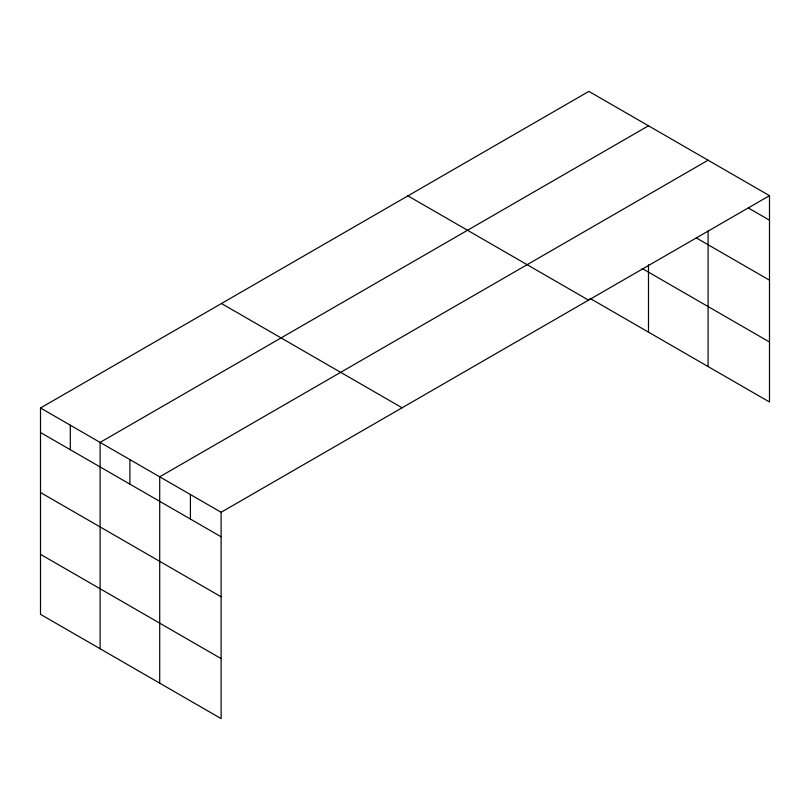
<?xml version="1.0" encoding="UTF-8"?>
<svg xmlns="http://www.w3.org/2000/svg" width="810" height="810" viewBox="0 0 810 810"><rect width="100%" height="100%" fill="white"/><g stroke="black" fill="none" stroke-linecap="round" stroke-linejoin="round"><path stroke-width="1.21" d="M769.5 195.666L221.12 512.274L221.12 718.612L40.5 614.334L40.5 407.987L588.88 91.388L769.5 195.666L769.5 402.013L589.943 298.343M648.486 125.803L100.106 442.402L100.106 648.749M708.092 160.208L159.712 476.817L159.712 683.154M748.329 207.968L769.5 220.188M696.377 237.978L769.5 280.189M642.097 268.454L769.5 342.012M407.916 195.868L588.536 300.145M221.464 303.507L402.084 407.794M40.5 407.987L221.12 512.274M40.5 432.52L221.12 536.797M40.5 492.52L221.12 596.798M40.5 554.334L221.12 658.611M708.092 230.992L708.092 366.555M648.486 264.728L648.486 332.141M190.411 494.546L190.411 519.068M129.904 459.614L129.904 484.137M70.298 425.199L70.298 449.722"/></g></svg>
